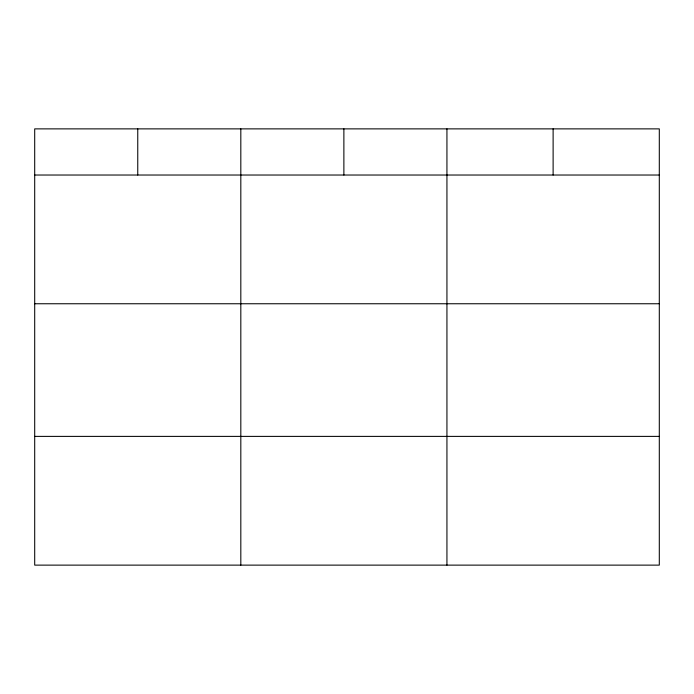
<?xml version="1.0" encoding="UTF-8"?>
<svg xmlns="http://www.w3.org/2000/svg" width="694" height="694" viewBox="0 0 694 694"><rect width="100%" height="100%" fill="white"/><g stroke="black" fill="none" stroke-linecap="round" stroke-linejoin="round"><path stroke-width="1.04" d="M659.3 303.755L659.3 128.876L34.7 128.876L34.7 565.124L659.3 565.124L659.3 303.755L34.7 303.755M34.7 175.027L659.3 175.027M34.7 436.387L659.3 436.387M553.118 128.876L553.118 175.027M446.936 128.876L446.936 565.124M343.877 128.876L343.877 175.027M240.818 128.876L240.818 565.124M137.759 128.876L137.759 175.027"/></g></svg>
